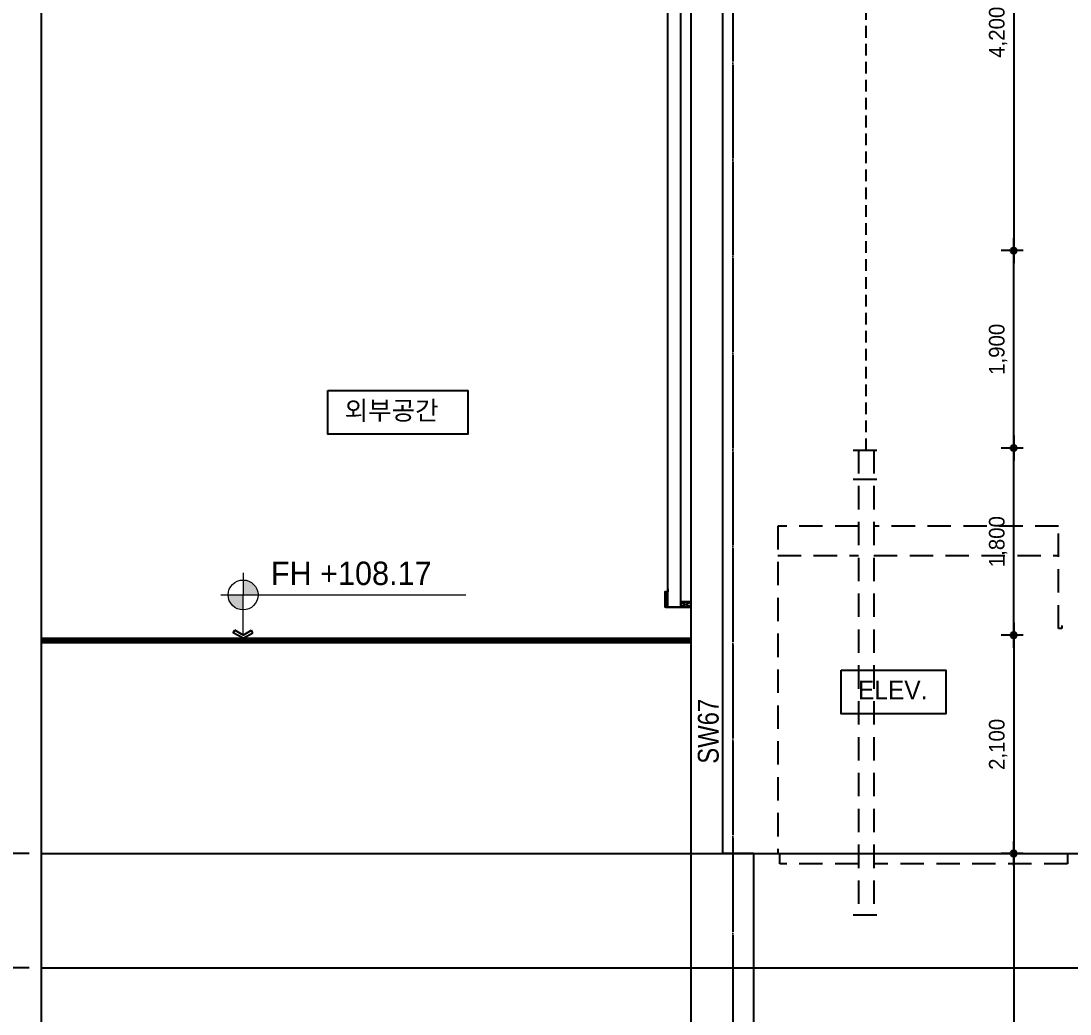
# Model space of a CAD drawing. Header units: millimetres. Extents: x 11948722 to 13111668, y -10771712 to -10232988.
# Drawn here: x 12132339 to 12142425, y -10567707 to -10558155 of the extents above; entities that cross this region are included whole.
import ezdxf
from ezdxf.enums import TextEntityAlignment as Align

# ---------------------------------------------------------------- set-up
doc = ezdxf.new("R2010")
doc.units = ezdxf.units.MM
doc.header["$LTSCALE"] = 150
doc.header["$MEASUREMENT"] = 0
doc.linetypes.add('CEN', pattern=[6.2, 6, -0.1, 0, -0.1])
doc.linetypes.add('HID', pattern=[2.3, 1.5, -0.8])
doc.layers.get('0').update_dxf_attribs({"linetype": 'CONTINUOUS'})
doc.layers.get('Defpoints').update_dxf_attribs({"color": 117, "linetype": 'CONTINUOUS'})
for name, color, linetype in [('A-STEEL-7', 7, 'CONTINUOUS'), ('A-중심선', 10, 'CEN'), ('CON-C', 2, 'CONTINUOUS'), ('ELE-3', 7, 'CONTINUOUS'), ('elev', 8, 'HID'), ('PIR판넬', 4, 'CONTINUOUS'), ('Xref-계단단면도$0$3 dim0', 7, 'CONTINUOUS'), ('Xref-계단단면도$0$A-TEX-SYM', 3, 'CONTINUOUS'), ('Xref-계단단면도$0$DIM', 7, 'CONTINUOUS'), ('Xref-계단단면도$0$TEX', 3, 'CONTINUOUS'), ('Xref-계단단면도$0$TEX-SYM', 3, 'CONTINUOUS')]:
    doc.layers.add(name, color=color, linetype=linetype)
doc.layers.add('Xref-계단단면도$0$박스', color=6, linetype='CONTINUOUS', lineweight=15)
doc.styles.add('A.NARROW', font='ARIALN.TTF')
doc.styles.add('Xref-계단단면도$0$나눔고딕 Se', font='')
doc.styles.add('Xref-계단단면도$0$돋움', font='')
doc.styles.get('Xref-계단단면도$0$나눔고딕 Se').set_extended_font_data('Dotum')
doc.styles.get('Xref-계단단면도$0$돋움').set_extended_font_data('Dotum')
doc.dimstyles.new('Xref-계단단면도$0$A1-100', dxfattribs={"dimtxt": 3, "dimasz": 1, "dimexe": 2, "dimexo": 2, "dimgap": 1, "dimtad": 1, "dimdec": 0, "dimzin": 12, "dimdsep": 46, "dimlunit": 6, "dimtxsty": 'Xref-계단단면도$0$나눔고딕 Se', "dimblk1": 'Xref-계단단면도$0$DIMDOT', "dimblk2": 'Xref-계단단면도$0$DIMDOT', "dimsah": 1, "dimcen": -1, "dimdle": 2, "dimclrd": 256, "dimclre": 256, "dimclrt": 3, "dimadec": 0, "dimazin": 0, "dimtfac": 1, "dimtdec": 0, "dimtix": 1, "dimtmove": 2, "dimatfit": 3, "dimldrblk": 'Xref-계단단면도$0$DIMDOT', "dimfxl": 1, "dimtvp": 1, "dimtolj": 1, "dimtzin": 12, "dimlwd": -1, "dimlwe": -1, "dimarcsym": 0})

# ---------------------------------------------------------------- blocks, each defined once
blk = doc.blocks.new('Xref-계단단면도$0$DIMDOT')
at = {"color": 0}
blk.add_line((-2, 0), (2, 0), dxfattribs=at)
for radius in [0.5, 0.25]:
    blk.add_circle((0, 0), radius, dxfattribs=at)
blk = doc.blocks.new('*D104')
at = {"layer": 'Defpoints', "color": 0, "transparency": 16777216}
for p in [(12128937, -10532013), (12132537, -10532013), (12132537, -10566163)]:
    blk.add_point(p, dxfattribs=at)
at = {"layer": 'Xref-계단단면도$0$3 dim0', "transparency": 16777216}
for p, q in [((12132417, -10532013), (12128817, -10532013)), ((12128937, -10566103), (12128937, -10532073)), ((12132417, -10566163), (12128817, -10566163))]:
    blk.add_line(p, q, dxfattribs=at)
at = {"layer": 'Xref-계단단면도$0$3 dim0', "transparency": 16777216, "xscale": 60, "yscale": 60, "zscale": 60}
for p, rotation in [((12128937, -10532013), 90), ((12128937, -10566163), 270)]:
    blk.add_blockref('Xref-계단단면도$0$DIMDOT', p, dxfattribs=dict(at, rotation=rotation))
at = {"layer": 'Xref-계단단면도$0$3 dim0', "color": 3, "transparency": 16777216, "insert": (12128752, -10549088), "char_height": 210, "attachment_point": 5, "rotation": 90, "style": 'Xref-계단단면도$0$나눔고딕 Se'}
blk.add_mtext('\\A1;34,150', dxfattribs=at)
blk = doc.blocks.new('*D105')
at = {"layer": 'Defpoints', "color": 0, "transparency": 16777216}
for p in [(12132537, -10566163), (12128937, -10576163), (12132537, -10576163)]:
    blk.add_point(p, dxfattribs=at)
at = {"layer": 'Xref-계단단면도$0$3 dim0', "transparency": 16777216}
for p, q in [((12132417, -10566163), (12128817, -10566163)), ((12128937, -10566223), (12128937, -10576103)), ((12132417, -10576163), (12128817, -10576163))]:
    blk.add_line(p, q, dxfattribs=at)
at = {"layer": 'Xref-계단단면도$0$3 dim0', "transparency": 16777216, "xscale": 60, "yscale": 60, "zscale": 60}
for p, rotation in [((12128937, -10566163), 90), ((12128937, -10576163), 270)]:
    blk.add_blockref('Xref-계단단면도$0$DIMDOT', p, dxfattribs=dict(at, rotation=rotation))
at = {"layer": 'Xref-계단단면도$0$3 dim0', "color": 3, "transparency": 16777216, "insert": (12128752, -10571163), "char_height": 210, "attachment_point": 5, "rotation": 90, "style": 'Xref-계단단면도$0$나눔고딕 Se'}
blk.add_mtext('\\A1;10,000', dxfattribs=at)
blk = doc.blocks.new('*D108')
at = {"layer": 'Defpoints', "color": 0, "transparency": 16777216}
for p in [(12132537, -10567263), (12129537, -10576163), (12132537, -10576163)]:
    blk.add_point(p, dxfattribs=at)
at = {"layer": 'Xref-계단단면도$0$3 dim0', "transparency": 16777216}
for p, q in [((12132417, -10567263), (12129417, -10567263)), ((12129537, -10567323), (12129537, -10576103)), ((12132417, -10576163), (12129417, -10576163))]:
    blk.add_line(p, q, dxfattribs=at)
at = {"layer": 'Xref-계단단면도$0$3 dim0', "transparency": 16777216, "xscale": 60, "yscale": 60, "zscale": 60}
for p, rotation in [((12129537, -10567263), 90), ((12129537, -10576163), 270)]:
    blk.add_blockref('Xref-계단단면도$0$DIMDOT', p, dxfattribs=dict(at, rotation=rotation))
at = {"layer": 'Xref-계단단면도$0$3 dim0', "color": 3, "transparency": 16777216, "insert": (12129352, -10571713), "char_height": 210, "attachment_point": 5, "rotation": 90, "style": 'Xref-계단단면도$0$나눔고딕 Se'}
blk.add_mtext('\\A1;8,900', dxfattribs=at)
blk = doc.blocks.new('*D115')
at = {"layer": 'Defpoints', "color": 0, "transparency": 16777216}
for p in [(12129537, -10556163), (12132537, -10556163), (12132537, -10566163)]:
    blk.add_point(p, dxfattribs=at)
at = {"layer": 'Xref-계단단면도$0$3 dim0', "transparency": 16777216}
for p, q in [((12132417, -10556163), (12129417, -10556163)), ((12129537, -10566103), (12129537, -10556223)), ((12132417, -10566163), (12129417, -10566163))]:
    blk.add_line(p, q, dxfattribs=at)
at = {"layer": 'Xref-계단단면도$0$3 dim0', "transparency": 16777216, "xscale": 60, "yscale": 60, "zscale": 60}
for p, rotation in [((12129537, -10556163), 90), ((12129537, -10566163), 270)]:
    blk.add_blockref('Xref-계단단면도$0$DIMDOT', p, dxfattribs=dict(at, rotation=rotation))
at = {"layer": 'Xref-계단단면도$0$3 dim0', "color": 3, "transparency": 16777216, "insert": (12129352, -10561163), "char_height": 210, "attachment_point": 5, "rotation": 90, "style": 'Xref-계단단면도$0$나눔고딕 Se'}
blk.add_mtext('\\A1;10,000', dxfattribs=at)
blk = doc.blocks.new('*D97')
at = {"layer": 'Defpoints', "color": 0, "transparency": 16777216}
for p in [(12132537, -10566163), (12129537, -10567263), (12132537, -10567263)]:
    blk.add_point(p, dxfattribs=at)
at = {"layer": 'Xref-계단단면도$0$3 dim0', "transparency": 16777216}
for p, q in [((12132417, -10566163), (12129417, -10566163)), ((12129537, -10566223), (12129537, -10567203)), ((12132417, -10567263), (12129417, -10567263))]:
    blk.add_line(p, q, dxfattribs=at)
at = {"layer": 'Xref-계단단면도$0$3 dim0', "transparency": 16777216, "xscale": 60, "yscale": 60, "zscale": 60}
for p, rotation in [((12129537, -10566163), 90), ((12129537, -10567263), 270)]:
    blk.add_blockref('Xref-계단단면도$0$DIMDOT', p, dxfattribs=dict(at, rotation=rotation))
at = {"layer": 'Xref-계단단면도$0$3 dim0', "color": 3, "transparency": 16777216, "insert": (12129352, -10566713), "char_height": 210, "attachment_point": 5, "rotation": 90, "style": 'Xref-계단단면도$0$나눔고딕 Se'}
blk.add_mtext('\\A1;1,100', dxfattribs=at)
blk = doc.blocks.new('*D100')
at = {"layer": 'Defpoints', "color": 0, "transparency": 16777216}
for p in [(12132537, -10557263), (12130137, -10566163), (12132537, -10566163)]:
    blk.add_point(p, dxfattribs=at)
at = {"layer": 'Xref-계단단면도$0$3 dim0', "transparency": 16777216}
for p, q in [((12132417, -10557263), (12130017, -10557263)), ((12130137, -10557323), (12130137, -10566103)), ((12132417, -10566163), (12130017, -10566163))]:
    blk.add_line(p, q, dxfattribs=at)
at = {"layer": 'Xref-계단단면도$0$3 dim0', "transparency": 16777216, "xscale": 60, "yscale": 60, "zscale": 60}
for p, rotation in [((12130137, -10557263), 90), ((12130137, -10566163), 270)]:
    blk.add_blockref('Xref-계단단면도$0$DIMDOT', p, dxfattribs=dict(at, rotation=rotation))
at = {"layer": 'Xref-계단단면도$0$3 dim0', "color": 3, "transparency": 16777216, "insert": (12129952, -10561713), "char_height": 210, "attachment_point": 5, "rotation": 90, "style": 'Xref-계단단면도$0$나눔고딕 Se'}
blk.add_mtext('\\A1;8,900', dxfattribs=at)
blk = doc.blocks.new('Xref-계단단면도$0$arrow1')
for p, q in [((0, 0), (0.286, 0.501)), ((0, 0), (0.286, -0.501)), ((0.165, 0), (0.41, 0.429)), ((0.165, 0), (0.41, -0.429)), ((0.286, 0.501), (0.41, 0.43)), ((0.286, -0.501), (0.41, -0.43))]:
    blk.add_line(p, q)
blk = doc.blocks.new('*D807')
at = {"layer": 'Defpoints', "color": 0, "transparency": 16777216}
for p in [(12142095, -10564063), (12141883, -10566163), (12142095, -10566163)]:
    blk.add_point(p, dxfattribs=at)
at = {"layer": 'Xref-계단단면도$0$3 dim0', "transparency": 16777216}
for p, q in [((12141975, -10564063), (12141763, -10564063)), ((12141883, -10564123), (12141883, -10566103)), ((12141975, -10566163), (12141763, -10566163))]:
    blk.add_line(p, q, dxfattribs=at)
at = {"layer": 'Xref-계단단면도$0$3 dim0', "transparency": 16777216, "xscale": 60, "yscale": 60, "zscale": 60}
for p, rotation in [((12141883, -10564063), 90), ((12141883, -10566163), 270)]:
    blk.add_blockref('Xref-계단단면도$0$DIMDOT', p, dxfattribs=dict(at, rotation=rotation))
at = {"layer": 'Xref-계단단면도$0$3 dim0', "color": 3, "transparency": 16777216, "insert": (12141734, -10565113), "char_height": 150, "attachment_point": 5, "rotation": 90, "style": 'Xref-계단단면도$0$나눔고딕 Se'}
blk.add_mtext('\\A1;2,100', dxfattribs=at)
blk = doc.blocks.new('*D808')
at = {"layer": 'Defpoints', "color": 0, "transparency": 16777216}
for p in [(12141883, -10562263), (12142095, -10562263), (12142095, -10564063)]:
    blk.add_point(p, dxfattribs=at)
at = {"layer": 'Xref-계단단면도$0$3 dim0', "transparency": 16777216}
for p, q in [((12141975, -10562263), (12141763, -10562263)), ((12141883, -10564003), (12141883, -10562323)), ((12141975, -10564063), (12141763, -10564063))]:
    blk.add_line(p, q, dxfattribs=at)
at = {"layer": 'Xref-계단단면도$0$3 dim0', "transparency": 16777216, "xscale": 60, "yscale": 60, "zscale": 60}
for p, rotation in [((12141883, -10562263), 90), ((12141883, -10564063), 270)]:
    blk.add_blockref('Xref-계단단면도$0$DIMDOT', p, dxfattribs=dict(at, rotation=rotation))
at = {"layer": 'Xref-계단단면도$0$3 dim0', "color": 3, "transparency": 16777216, "insert": (12141734, -10563163), "char_height": 150, "attachment_point": 5, "rotation": 90, "style": 'Xref-계단단면도$0$나눔고딕 Se'}
blk.add_mtext('\\A1;1,800', dxfattribs=at)
blk = doc.blocks.new('*D809')
at = {"layer": 'Defpoints', "color": 0, "transparency": 16777216}
for p in [(12141883, -10560363), (12142095, -10560363), (12142095, -10562263)]:
    blk.add_point(p, dxfattribs=at)
at = {"layer": 'Xref-계단단면도$0$3 dim0', "transparency": 16777216}
for p, q in [((12141975, -10560363), (12141763, -10560363)), ((12141883, -10562203), (12141883, -10560423)), ((12141975, -10562263), (12141763, -10562263))]:
    blk.add_line(p, q, dxfattribs=at)
at = {"layer": 'Xref-계단단면도$0$3 dim0', "transparency": 16777216, "xscale": 60, "yscale": 60, "zscale": 60}
for p, rotation in [((12141883, -10560363), 90), ((12141883, -10562263), 270)]:
    blk.add_blockref('Xref-계단단면도$0$DIMDOT', p, dxfattribs=dict(at, rotation=rotation))
at = {"layer": 'Xref-계단단면도$0$3 dim0', "color": 3, "transparency": 16777216, "insert": (12141734, -10561313), "char_height": 150, "attachment_point": 5, "rotation": 90, "style": 'Xref-계단단면도$0$나눔고딕 Se'}
blk.add_mtext('\\A1;1,900', dxfattribs=at)
blk = doc.blocks.new('*D810')
at = {"layer": 'Defpoints', "color": 0, "transparency": 16777216}
for p in [(12142095, -10556163), (12141883, -10560363), (12142095, -10560363)]:
    blk.add_point(p, dxfattribs=at)
at = {"layer": 'Xref-계단단면도$0$3 dim0', "transparency": 16777216}
for p, q in [((12141975, -10556163), (12141763, -10556163)), ((12141883, -10556223), (12141883, -10560303)), ((12141975, -10560363), (12141763, -10560363))]:
    blk.add_line(p, q, dxfattribs=at)
at = {"layer": 'Xref-계단단면도$0$3 dim0', "transparency": 16777216, "xscale": 60, "yscale": 60, "zscale": 60}
for p, rotation in [((12141883, -10556163), 90), ((12141883, -10560363), 270)]:
    blk.add_blockref('Xref-계단단면도$0$DIMDOT', p, dxfattribs=dict(at, rotation=rotation))
at = {"layer": 'Xref-계단단면도$0$3 dim0', "color": 3, "transparency": 16777216, "insert": (12141734, -10558263), "char_height": 150, "attachment_point": 5, "rotation": 90, "style": 'Xref-계단단면도$0$나눔고딕 Se'}
blk.add_mtext('\\A1;4,200', dxfattribs=at)
blk = doc.blocks.new('*D814')
at = {"layer": 'Defpoints', "color": 0, "transparency": 16777216}
for p in [(12142095, -10566163), (12141883, -10570363), (12142095, -10570363)]:
    blk.add_point(p, dxfattribs=at)
at = {"layer": 'Xref-계단단면도$0$3 dim0', "transparency": 16777216}
for p, q in [((12141975, -10566163), (12141763, -10566163)), ((12141883, -10566223), (12141883, -10570303)), ((12141975, -10570363), (12141763, -10570363))]:
    blk.add_line(p, q, dxfattribs=at)
at = {"layer": 'Xref-계단단면도$0$3 dim0', "transparency": 16777216, "xscale": 60, "yscale": 60, "zscale": 60}
for p, rotation in [((12141883, -10566163), 90), ((12141883, -10570363), 270)]:
    blk.add_blockref('Xref-계단단면도$0$DIMDOT', p, dxfattribs=dict(at, rotation=rotation))
at = {"layer": 'Xref-계단단면도$0$3 dim0', "color": 3, "transparency": 16777216, "insert": (12141734, -10568263), "char_height": 150, "attachment_point": 5, "rotation": 90, "style": 'Xref-계단단면도$0$나눔고딕 Se'}
blk.add_mtext('\\A1;4,200', dxfattribs=at)
blk = doc.blocks.new('각-50X100')
at = {"layer": 'A-STEEL-7', "color": 1}
for p, q in [((-22.7, -2.3), (22.7, -97.7)), ((-22.7, -97.7), (22.7, -2.3))]:
    blk.add_line(p, q, dxfattribs=at)
at = {"layer": 'A-STEEL-7'}
blk.add_lwpolyline([(-25, 0), (25, 0), (25, -100), (-25, -100)], close=True, dxfattribs=at)
at = {"layer": 'A-STEEL-7', "color": 251}
blk.add_lwpolyline([(-22.7, -2.3), (22.7, -2.3), (22.7, -97.7), (-22.7, -97.7)], close=True, dxfattribs=at)

msp = doc.modelspace()

# ---------------------------------------------------------------- hatches: boundary and pattern name
at = {"layer": 'Xref-계단단면도$0$박스', "ltscale": 0.1}
h = msp.add_hatch(dxfattribs=at)
h.set_pattern_fill('ANSI31', color=256, scale=0.179786)
h.set_pattern_definition([(45, (-45127.829811, 13170), (-0.015890984760856, 0.015890984760856), [])])
h.paths.add_polyline_path([(12134474.1, -10563532.3), (12134474.1, -10563676.1), (12134617.9, -10563676.1, 0.4142136)])
h.paths.add_polyline_path([(12134474.1, -10563676.1), (12134330.2, -10563676.1, 0.4142136), (12134474.1, -10563819.9)])

# ---------------------------------------------------------------- linework, layer by layer
at = {"layer": 'A-중심선'}
msp.add_line((12139182.6, -10528812.8), (12139182.6, -10580443.8), dxfattribs=at)
at = {"layer": 'A-중심선', "linetype": 'ByBlock', "ltscale": 0.5}
for p, q in [((12132537.3, -10566162.8), (12150163.3, -10566162.8)), ((12132537.3, -10567262.8), (12150163.3, -10567262.8))]:
    msp.add_line(p, q, dxfattribs=at)
at = {"layer": 'CON-C', "ltscale": 1200}
for p, q in [((12138782.6, -10579562.8), (12138782.6, -10531137.8)), ((12139082.6, -10531662.8), (12139082.6, -10566162.8)), ((12139382.6, -10566162.8), (12139082.6, -10566162.8)), ((12139382.6, -10566162.8), (12139382.6, -10577762.8))]:
    msp.add_line(p, q, dxfattribs=at)
at = {"layer": 'CON-C'}
for p, q in [((12132537.3, -10564092.8), (12138782.6, -10564092.8)), ((12132537.3, -10564102.8), (12138782.6, -10564102.8)), ((12132537.3, -10564112.8), (12138782.6, -10564112.8)), ((12132537.3, -10564122.8), (12138782.6, -10564122.8)), ((12132537.3, -10564132.8), (12138782.6, -10564132.8))]:
    msp.add_line(p, q, dxfattribs=at)
at = {"layer": 'Defpoints', "ltscale": 1200}
msp.add_lwpolyline([(12132537.3, -10525959.4), (12150163.3, -10525959.4), (12150163.3, -10580443.8), (12132537.3, -10580443.8)], close=True, dxfattribs=at)
at = {"layer": 'ELE-3'}
msp.add_lwpolyline([(12138557.6, -10563619), (12138557.6, -10563645.2), (12138535, -10563645.2), (12138535, -10563792.8), (12138732.6, -10563792.8), (12138732.6, -10563794), (12138533.8, -10563794), (12138533.8, -10563644), (12138556.4, -10563644), (12138556.4, -10563619, -1), (12138558.8, -10563619), (12138558.8, -10563629), (12138557.6, -10563629)], format="xyb", dxfattribs=at)
at = {"layer": 'elev'}
for p, q in [((12140341.1, -10562282.8), (12140588.1, -10562282.8)), ((12140391.1, -10562282.8), (12140391.1, -10566752.8)), ((12140538.1, -10562282.8), (12140538.1, -10566752.8)), ((12140341.1, -10562562.8), (12140588.1, -10562562.8)), ((12139614.6, -10563297.8), (12140391.1, -10563297.8)), ((12140538.1, -10563297.8), (12142314.6, -10563297.8)), ((12140341.1, -10566752.8), (12140588.1, -10566752.8))]:
    msp.add_line(p, q, dxfattribs=at)
at = {"layer": 'elev', "linetype": 'HID', "ltscale": 0.5}
msp.add_lwpolyline([(12140464.6, -10562282.8), (12140464.6, -10531662.8)], dxfattribs=at)
at = {"layer": 'elev'}
for points in [[(12140391.1, -10563012.8), (12139614.6, -10563012.8), (12139614.6, -10566162.8), (12140391.1, -10566162.8)], [(12142344.6, -10563968.8), (12142344.6, -10563998.8), (12142314.6, -10563998.8), (12142314.6, -10563012.8), (12140538.1, -10563012.8)], [(12140391.1, -10566262.8), (12139634.6, -10566262.8), (12139634.6, -10566162.8)], [(12140538.1, -10566162.8), (12142399.6, -10566162.8), (12142399.6, -10566262.8), (12140538.1, -10566262.8)]]:
    msp.add_lwpolyline(points, dxfattribs=at)
at = {"layer": 'PIR판넬', "ltscale": 1200}
for p, q in [((12138557.6, -10563792.8), (12138557.6, -10531012.8)), ((12138682.6, -10563792.8), (12138682.6, -10531087.8)), ((12138557.6, -10563792.8), (12138682.6, -10563792.8))]:
    msp.add_line(p, q, dxfattribs=at)
at = {"layer": 'Xref-계단단면도$0$TEX-SYM'}
for points in [[(12135289.8, -10561709.3), (12136634.3, -10561709.3), (12136634.3, -10562129.3), (12135289.8, -10562129.3)], [(12140223.8, -10564398.7), (12141230, -10564398.7), (12141230, -10564818.7), (12140223.8, -10564818.7)]]:
    msp.add_lwpolyline(points, close=True, dxfattribs=at)
at = {"layer": 'Xref-계단단면도$0$박스', "ltscale": 0.1}
for p, q in [((12134474.1, -10563463.9), (12134474.1, -10563676.1)), ((12134261.8, -10563676.1), (12136616, -10563676.1)), ((12134474.1, -10564061.9), (12134474.1, -10563676.1))]:
    msp.add_line(p, q, dxfattribs=at)
msp.add_circle((12134474.1, -10563676.1), 143.8, dxfattribs=at)

# ---------------------------------------------------------------- block references
at = {"layer": 'PIR판넬', "extrusion": (0, 0, -1), "zscale": -1, "rotation": 270}
msp.add_blockref('각-50X100', (-12138682.6, -10563767.8), dxfattribs=at)
at = {"layer": 'Xref-계단단면도$0$DIM', "ltscale": 0.1, "xscale": 187.5, "yscale": 187.5, "zscale": 187.5, "rotation": 90.00000000000001}
msp.add_blockref('Xref-계단단면도$0$arrow1', (12134474.1, -10564092.8), dxfattribs=at)

# ---------------------------------------------------------------- texts
at = {"layer": 'Defpoints', "style": 'A.NARROW'}
msp.add_text('SW67', height=200, rotation=90, dxfattribs=at).set_placement((12138946.5, -10565299), align=Align.MIDDLE_LEFT)
at = {"layer": 'Xref-계단단면도$0$A-TEX-SYM', "style": 'Xref-계단단면도$0$돋움'}
msp.add_text('FH +108.17', height=225, dxfattribs=at).set_placement((12134740.7, -10563580.4))
at = {"layer": 'Xref-계단단면도$0$TEX', "style": 'Xref-계단단면도$0$돋움'}
for s, p in [('외부공간', (12135450.5, -10561901.3)), ('ELEV.', (12140386.1, -10564590.6))]:
    msp.add_text(s, height=180, dxfattribs=at).set_placement(p, align=Align.MIDDLE_LEFT)

# ---------------------------------------------------------------- dimensions: what is measured, and where the dimension line sits
at = {"layer": 'Xref-계단단면도$0$3 dim0'}
for base, p1, p2, angle, override, picture, middle in [((12128937.3, -10532012.8), (12132537.3, -10566162.8), (12132537.3, -10532012.8), 90, {"dimscale": 60, "dimtxt": 3.5}, '*D104', (12128752, -10549087.8)), ((12129537.3, -10556162.8), (12132537.3, -10566162.8), (12132537.3, -10556162.8), 270, {"dimscale": 60, "dimtxt": 3.5}, '*D115', (12129352, -10561162.8)), ((12141883.4, -10560362.8), (12142094.5, -10556162.8), (12142094.5, -10560362.8), 270, {"dimscale": 60, "dimtxt": 2.5}, '*D810', (12141733.9, -10558262.8)), ((12130137.3, -10566162.8), (12132537.3, -10557262.8), (12132537.3, -10566162.8), 90, {"dimscale": 60, "dimtxt": 3.5}, '*D100', (12129952, -10561712.8)), ((12141883.4, -10560362.8), (12142094.5, -10562262.8), (12142094.5, -10560362.8), 90, {"dimscale": 60, "dimtxt": 2.5}, '*D809', (12141733.9, -10561312.8)), ((12141883.4, -10562262.8), (12142094.5, -10564062.8), (12142094.5, -10562262.8), 90, {"dimscale": 60, "dimtxt": 2.5}, '*D808', (12141733.9, -10563162.8)), ((12141883.4, -10566162.8), (12142094.5, -10564062.8), (12142094.5, -10566162.8), 270, {"dimscale": 60, "dimtxt": 2.5}, '*D807', (12141733.9, -10565112.8)), ((12128937.3, -10576162.8), (12132537.3, -10566162.8), (12132537.3, -10576162.8), 270, {"dimscale": 60, "dimtxt": 3.5}, '*D105', (12128752, -10571162.8)), ((12129537.3, -10567262.8), (12132537.3, -10566162.8), (12132537.3, -10567262.8), 90, {"dimscale": 60, "dimtxt": 3.5}, '*D97', (12129352, -10566712.8)), ((12141883.4, -10570362.8), (12142094.5, -10566162.8), (12142094.5, -10570362.8), 270, {"dimscale": 60, "dimtxt": 2.5}, '*D814', (12141733.9, -10568262.8)), ((12129537.3, -10576162.8), (12132537.3, -10567262.8), (12132537.3, -10576162.8), 90, {"dimscale": 60, "dimtxt": 3.5}, '*D108', (12129352, -10571712.8))]:
    dim = msp.add_linear_dim(base=base, p1=p1, p2=p2, angle=angle, dimstyle='Xref-계단단면도$0$A1-100', override=override, dxfattribs=at)
    dim.commit()
    dim.dimension.update_dxf_attribs({"geometry": picture, "text_midpoint": middle})

doc.saveas('drawing.dxf')
